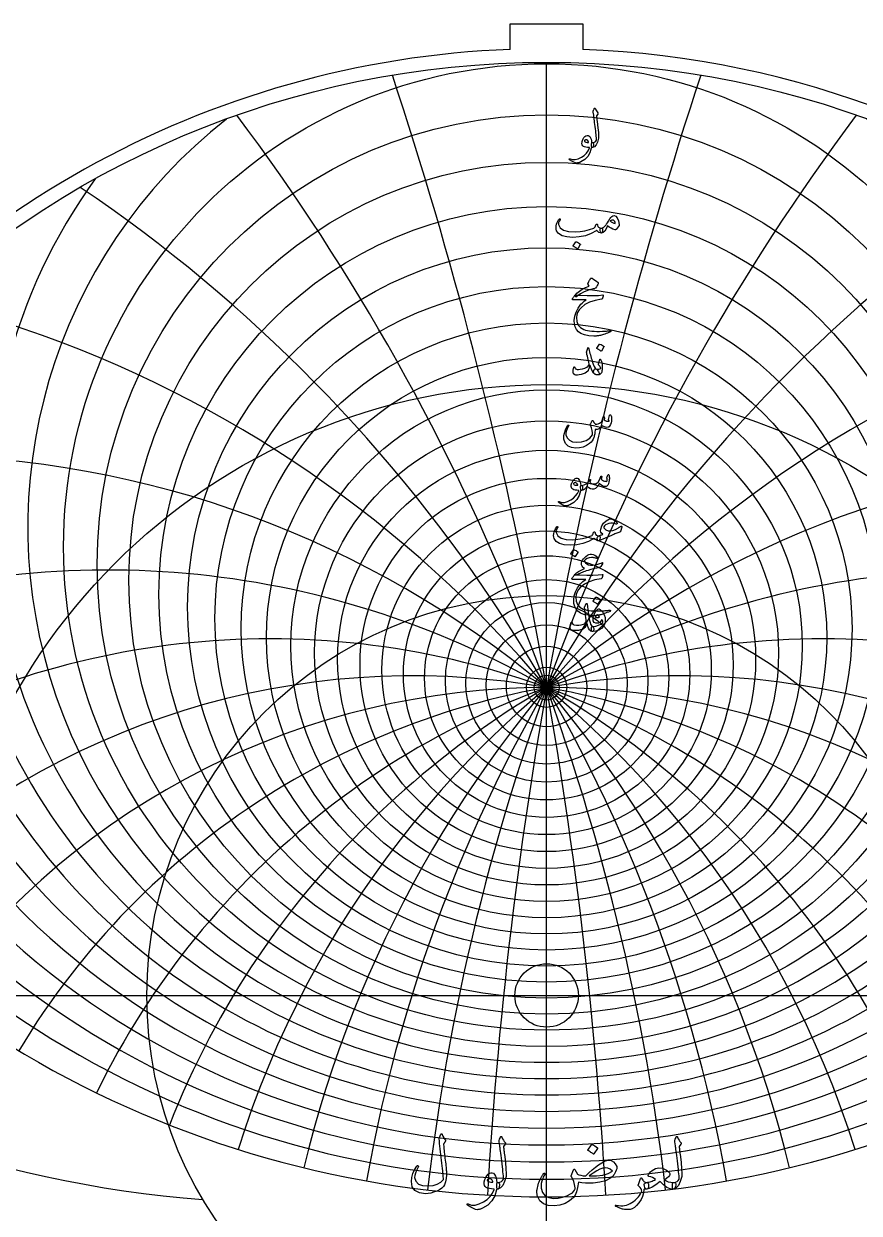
# Model space of a CAD drawing. Header units: millimetres. Extents: x -75 to 75, y -75 to 77.
# Drawn here: x -41.6 to 24.9, y -17.3 to 77.3 of the extents above; entities that cross this region are included whole.
import ezdxf

# ---------------------------------------------------------------- set-up
doc = ezdxf.new("R2010")
doc.units = ezdxf.units.MM
for name, color, linetype in [('CUT_INNER', 6, 'Continuous'), ('CUT_OUTER', 1, 'Continuous'), ('ENGRAVE', 7, 'Continuous'), ('ENGRAVE_FINE', 8, 'Continuous'), ('TEXT', 5, 'Continuous')]:
    doc.layers.add(name, color=color, linetype=linetype)

msp = doc.modelspace()

# ---------------------------------------------------------------- linework, layer by layer
at = {"layer": 'CUT_INNER'}
msp.add_circle((0, 0), 2.525, dxfattribs=at)
at = {"layer": 'CUT_OUTER'}
for points in [[(-2.8875, 77.3175), (2.8875, 77.3175), (2.8875, 75.2819)], [(-2.8875, 75.2819), (-2.8875, 77.3175)]]:
    msp.add_lwpolyline(points, dxfattribs=at)
for centre, radius, start, end in [((-0.0002, -0.0002), 75.3374, 146.249794, 87.803295), ((-0.0008, 0.0009), 75.3363, 92.195935, 146.250222)]:
    msp.add_arc(centre, radius, start, end, dxfattribs=at)
at = {"layer": 'ENGRAVE'}
for points in [[(0, -74.25), (0, 74.25)], [(-74.25, 0), (74.25, 0)]]:
    msp.add_lwpolyline(points, dxfattribs=at)
for centre, radius in [((0, 0), 74.25), ((0, 35.6862), 38.4461), ((0, 30.0094), 26.3975), ((0, 0), 48.6033), ((0, 26.7448), 16.6353), ((0, 25.0329), 8.0599), ((0, 0), 31.8152), ((0, 24.4981), 0.99)]:
    msp.add_circle(centre, radius, dxfattribs=at)
for centre, radius, start, end in [((0, 45.7687), 54.9963, 175.514661, 4.485339), ((0, 65.6835), 81.7105, 210.685518, 329.314482), ((0, -35.9645), 60.4626, 36.5, 143.5), ((0, -35.9645), 60.4626, 36.5, 143.5), ((-20.2874, 75.7136), 92.2302, 234.195235, 265.605148)]:
    msp.add_arc(centre, radius, start, end, dxfattribs=at)
at = {"layer": 'ENGRAVE_FINE'}
for centre, radius in [((0, 34.2882), 35.7731), ((0, 33.0372), 33.2493), ((0, 31.9163), 30.8557), ((0, 30.911), 28.5764), ((0, 29.2011), 24.307), ((0, 28.4774), 22.2943), ((0, 27.8309), 20.3501), ((0, 27.2551), 18.4662), ((0, 26.2951), 14.8506), ((0, 25.9022), 13.106), ((0, 25.5627), 11.3961), ((0, 25.2737), 9.7157), ((0, 24.8384), 6.4243), ((0, 24.6887), 4.8045), ((0, 24.5825), 3.1966), ((0, 24.5191), 1.5963)]:
    msp.add_circle(centre, radius, dxfattribs=at)
for centre, radius, start, end in [((-342.9004, -35.9645), 348.1901, 3.304985, 18.276397), ((-342.9004, -35.9645), 348.1901, 3.304985, 18.276397), ((342.9004, -35.9645), 348.1901, 161.723603, 176.695015), ((342.9004, -35.9645), 348.1901, 161.723603, 176.695015), ((-166.1196, -35.9645), 176.7808, 6.655309, 36.843962), ((-166.1196, -35.9645), 176.7808, 6.655309, 36.843962), ((166.1196, -35.9645), 176.7808, 143.156038, 173.344691), ((166.1196, -35.9645), 176.7808, 143.156038, 173.344691), ((0, 37.2517), 41.2903, 128.110207, 51.889793), ((0, 39.0092), 44.3322, 144.142935, 35.857065), ((-104.7243, -35.9645), 120.9252, 10.098672, 56.012627), ((-104.7243, -35.9645), 120.9252, 10.098672, 56.012627), ((104.7243, -35.9645), 120.9252, 123.987373, 169.901328), ((104.7243, -35.9645), 120.9252, 123.987373, 169.901328), ((0, 40.9887), 47.6033, 156.326462, 23.673538), ((0, 43.2268), 51.1423, 166.542493, 13.457507), ((-72.0565, -35.9645), 94.0631, 13.687737, 76.118946), ((-72.0565, -35.9645), 94.0631, 13.687737, 76.118946), ((72.0565, -35.9645), 94.0631, 103.881054, 166.312263), ((72.0565, -35.9645), 94.0631, 103.881054, 166.312263), ((0, 48.6712), 59.224, 183.613166, 356.386834), ((-50.7341, -35.9645), 78.9283, 17.483263, 97.495428), ((-50.7341, -35.9645), 78.9283, 17.483263, 97.495428), ((50.7341, -35.9645), 78.9283, 82.504572, 162.516737), ((50.7341, -35.9645), 78.9283, 82.504572, 162.516737), ((0, 52.0062), 63.8994, 191.057422, 348.942578), ((0, 55.8662), 69.1169, 197.989873, 342.010127), ((-34.9081, -35.9645), 69.8162, 21.558132, 120.328322), ((-34.9081, -35.9645), 69.8162, 21.558132, 120.328322), ((34.9081, -35.9645), 69.8162, 59.671678, 158.441868), ((34.9081, -35.9645), 69.8162, 59.671678, 158.441868), ((0, 60.3717), 74.9996, 204.508899, 335.491101), ((-22.0066, -35.9645), 64.3429, 26.002788, 129.565451), ((-22.0066, -35.9645), 64.3429, 26.002788, 129.565451), ((22.0066, -35.9645), 64.3429, 50.434549, 153.997212), ((22.0066, -35.9645), 64.3429, 50.434549, 153.997212), ((-10.6612, -35.9645), 61.3953, 30.932848, 137.092193), ((-10.6612, -35.9645), 61.3953, 30.932848, 137.092193), ((10.6612, -35.9645), 61.3953, 42.907807, 149.067152), ((10.6612, -35.9645), 61.3953, 42.907807, 149.067152), ((0, 136.7015), 161.7338, 242.809626, 297.190374)]:
    msp.add_arc(centre, radius, start, end, dxfattribs=at)
at = {"layer": 'TEXT'}
for points in [[(3.7105, 70.3644), (3.7401, 70.436), (3.7632, 70.4928), (3.7797, 70.5348), (3.7895, 70.562), (3.7972, 70.5793), (3.8071, 70.5916), (3.8192, 70.599), (3.8335, 70.6015), (3.8496, 70.5988), (3.8631, 70.5905), (3.8738, 70.5768), (3.8818, 70.5576), (3.9183, 70.4635), (3.9619, 70.3787), (4.0127, 70.3032), (4.0706, 70.237), (4.0868, 70.2159), (4.0914, 70.192), (4.0846, 70.1654), (4.0662, 70.136), (3.9696, 69.9999), (3.9762, 69.939), (3.9828, 69.8792), (3.9893, 69.8204), (3.9959, 69.7628), (4.0025, 69.7063), (4.0091, 69.6508), (4.0157, 69.5965), (4.0223, 69.5432), (4.0829, 69.0503), (4.12, 68.665), (4.1334, 68.3873), (4.1233, 68.2171), (4.0404, 67.9084), (3.9323, 67.6803), (3.7989, 67.5329), (3.6402, 67.4662), (3.6359, 67.4662), (3.6315, 67.4662), (3.6271, 67.4662), (3.6227, 67.4662), (3.5966, 67.4909), (3.5799, 67.5475), (3.5725, 67.6358), (3.5744, 67.7561), (3.5785, 67.8005), (3.5908, 67.8329), (3.6114, 67.8532), (3.6402, 67.8614), (3.7517, 67.8837), (3.8444, 67.924), (3.9185, 67.9825), (3.974, 68.059), (3.9703, 68.151), (3.9635, 68.2555), (3.9538, 68.3727), (3.941, 68.5025), (3.9255, 68.6444), (3.9076, 68.7978), (3.8871, 68.9628), (3.8642, 69.1393), (3.8431, 69.3127), (3.8236, 69.4686), (3.8057, 69.6069), (3.7895, 69.7277), (3.7755, 69.8309), (3.7643, 69.9165), (3.7558, 69.9846), (3.75, 70.035), (3.7061, 70.2853), (3.7047, 70.31), (3.705, 70.3314), (3.7069, 70.3496), (3.7105, 70.3644)], [(3.5524, 67.4179), (3.4495, 67.0565), (3.2769, 66.7538), (3.0345, 66.5098), (2.7225, 66.3245), (2.6789, 66.3057), (2.6358, 66.2889), (2.5932, 66.2739), (2.5512, 66.2609), (2.5101, 66.25), (2.47, 66.2417), (2.431, 66.2358), (2.3932, 66.2323), (2.2988, 66.2458), (2.1736, 66.2949), (2.0177, 66.3797), (1.8311, 66.5002), (1.8111, 66.5175), (1.7993, 66.5342), (1.7957, 66.5504), (1.8004, 66.5661), (1.8108, 66.5781), (1.8245, 66.5836), (1.8415, 66.5825), (1.8618, 66.5748), (2.0559, 66.512), (2.2735, 66.5123), (2.5147, 66.5757), (2.7796, 66.7022), (2.9958, 66.849), (3.1748, 67.0216), (3.3164, 67.2201), (3.4207, 67.4443), (3.4199, 67.4522), (3.4174, 67.4586), (3.4133, 67.4632), (3.4075, 67.4662), (3.2563, 67.475), (3.1276, 67.4926), (3.0214, 67.5189), (2.9377, 67.5541), (2.8729, 67.6084), (2.8323, 67.6836), (2.8158, 67.7797), (2.8235, 67.8966), (2.826, 67.9121), (2.829, 67.9279), (2.8326, 67.9439), (2.8367, 67.9602), (2.8413, 67.9771), (2.8465, 67.9948), (2.8523, 68.0133), (2.8586, 68.0327), (2.9102, 68.1581), (2.9728, 68.2621), (3.0463, 68.3447), (3.1309, 68.4059), (3.2173, 68.4394), (3.2966, 68.4389), (3.3688, 68.4043), (3.4339, 68.3357), (3.4907, 68.2402), (3.5338, 68.1293), (3.5631, 68.0031), (3.5788, 67.8614), (3.5874, 67.8616), (3.5958, 67.862), (3.6039, 67.8627), (3.6117, 67.8636), (3.6195, 67.8646), (3.6276, 67.8653), (3.636, 67.8657), (3.6446, 67.8658), (3.6743, 67.8595), (3.6973, 67.8406), (3.7138, 67.809), (3.7237, 67.7648), (3.7278, 67.7163), (3.727, 67.6671), (3.7212, 67.6175), (3.7105, 67.5672), (3.6965, 67.523), (3.6809, 67.4915), (3.6636, 67.4725), (3.6446, 67.4662), (3.5612, 67.4662), (3.5607, 67.4583), (3.559, 67.4476), (3.5563, 67.4341), (3.5524, 67.4179)], [(3.3416, 67.9097), (3.2955, 67.9902), (3.245, 68.047), (3.1902, 68.0802), (3.1309, 68.0898), (3.0955, 68.0804), (3.0639, 68.0656), (3.0362, 68.0453), (3.0123, 68.0195), (3.0046, 68.0058), (3.0035, 67.991), (3.009, 67.9751), (3.0211, 67.958), (3.0664, 67.9182), (3.132, 67.8911), (3.2179, 67.8765), (3.3241, 67.8746), (3.3351, 67.8768), (3.3416, 67.8834), (3.3438, 67.8944), (3.3416, 67.9097)], [(1.0012, 61.7825), (1.0168, 61.7995), (1.033, 61.8067), (1.0498, 61.8039), (1.067, 61.7913), (1.0802, 61.7748), (1.0846, 61.7562), (1.0802, 61.7353), (1.067, 61.7123), (1.0001, 61.6085), (0.9573, 61.5125), (0.9386, 61.4241), (0.9441, 61.3434), (1.0816, 61.0783), (1.3492, 60.8933), (1.7468, 60.7885), (2.2746, 60.7638), (2.6662, 60.7926), (3.042, 60.8527), (3.4018, 60.9441), (3.7456, 61.0668), (3.8063, 61.1027), (3.8565, 61.1579), (3.8963, 61.2323), (3.9257, 61.3258), (3.9355, 61.3525), (3.952, 61.3709), (3.9751, 61.381), (4.0047, 61.3829), (4.0258, 61.3739), (4.0409, 61.3555), (4.05, 61.3278), (4.053, 61.2907), (4.0736, 61.199), (4.131, 61.1304), (4.2251, 61.0849), (4.356, 61.0624), (4.4032, 61.0519), (4.435, 61.0251), (4.4515, 60.9817), (4.4526, 60.9219), (4.4367, 60.8104), (4.4153, 60.7308), (4.3884, 60.6831), (4.356, 60.6672), (4.2597, 60.6798), (4.1683, 60.7177), (4.0818, 60.7808), (4.0003, 60.8692), (3.9935, 60.8727), (3.9817, 60.8703), (3.9649, 60.8618), (3.9432, 60.8472), (3.5338, 60.6167), (3.087, 60.452), (2.6028, 60.3532), (2.0814, 60.3203), (1.5995, 60.3532), (1.2251, 60.452), (0.9584, 60.6167), (0.7992, 60.8472), (0.763, 60.9759), (0.7509, 61.1074), (0.763, 61.2416), (0.7992, 61.3785), (0.848, 61.5059), (0.898, 61.6157), (0.949, 61.7079), (1.0012, 61.7825)], [(5.3747, 62.0636), (5.5122, 62.0147), (5.6261, 61.8769), (5.7164, 61.6502), (5.7831, 61.3346), (5.7856, 61.3118), (5.7842, 61.2918), (5.779, 61.2745), (5.7699, 61.26), (5.5284, 60.957), (5.5117, 60.9386), (5.4922, 60.9273), (5.47, 60.9232), (5.445, 60.9263), (5.2809, 60.9822), (5.1266, 61.0536), (4.9823, 61.1403), (4.8478, 61.2424), (4.7394, 60.9907), (4.6206, 60.811), (4.4913, 60.7031), (4.3516, 60.6672), (4.336, 60.6729), (4.3198, 60.6902), (4.303, 60.719), (4.2857, 60.7594), (4.2591, 60.8593), (4.2495, 60.9394), (4.2569, 60.9998), (4.2814, 61.0404), (4.2956, 61.05), (4.3121, 61.0569), (4.3308, 61.061), (4.3516, 61.0624), (4.4515, 61.0794), (4.5492, 61.126), (4.6447, 61.2023), (4.738, 61.3083), (4.7789, 61.3698), (4.8401, 61.4708), (4.9216, 61.6113), (5.0235, 61.7913), (5.103, 61.9104), (5.1881, 61.9955), (5.2787, 62.0465), (5.3747, 62.0636)], [(5.0586, 61.6332), (5.1409, 61.5646), (5.2342, 61.5081), (5.3385, 61.4636), (5.4538, 61.4312), (5.4475, 61.5177), (5.4241, 61.5882), (5.3838, 61.6428), (5.3264, 61.6815), (5.2603, 61.7016), (5.1936, 61.7002), (5.1264, 61.6774), (5.0586, 61.6332)], [(2.3317, 59.9602), (2.3372, 59.9657), (2.3449, 59.969), (2.3547, 59.9701), (2.3668, 59.969), (2.4522, 59.9344), (2.5326, 59.8921), (2.6081, 59.8422), (2.6786, 59.7846), (2.6854, 59.7758), (2.6885, 59.767), (2.6876, 59.7582), (2.683, 59.7494), (2.4766, 59.4157), (2.4689, 59.4077), (2.459, 59.4058), (2.447, 59.4099), (2.4327, 59.4201), (2.4203, 59.4289), (2.4008, 59.442), (2.3742, 59.4596), (2.3405, 59.4816), (2.299, 59.5079), (2.2494, 59.5387), (2.1914, 59.5738), (2.1253, 59.6133), (2.1165, 59.6199), (2.1121, 59.6265), (2.1121, 59.6331), (2.1165, 59.6396)], [(3.7061, 56.2203), (3.3224, 56.1201), (2.9838, 55.9908), (2.6901, 55.8325), (2.4415, 55.645), (2.4033, 55.6162), (2.3679, 55.6), (2.3353, 55.5965), (2.3053, 55.6055), (2.2705, 55.647), (2.2757, 55.7054), (2.321, 55.7809), (2.4063, 55.8734), (2.6081, 56.0408), (2.84, 56.1917), (3.1021, 56.3262), (3.3943, 56.4442), (3.3109, 56.5672), (3.2953, 56.5979), (3.2879, 56.6286), (3.2887, 56.6594), (3.2977, 56.6901), (3.3567, 56.8073), (3.4108, 56.9042), (3.4599, 56.9808), (3.5041, 57.037), (3.5324, 57.0636), (3.5601, 57.0776), (3.5873, 57.079), (3.6139, 57.0678), (3.7684, 56.9805), (3.8982, 56.8987), (4.0033, 56.8224), (4.0838, 56.7516), (4.0994, 56.7288), (4.1068, 56.7), (4.106, 56.6652), (4.0969, 56.6243), (4.0687, 56.5603), (4.0234, 56.4826), (3.9611, 56.3913), (3.8818, 56.2861), (3.8609, 56.2705), (3.8247, 56.2543), (3.7731, 56.2376), (3.7061, 56.2203)], [(2.6698, 55.7109), (3.2332, 55.6911), (3.7204, 55.6889), (4.1312, 55.7043), (4.4658, 55.7373), (4.4761, 55.7385), (4.485, 55.7378), (4.4925, 55.7352), (4.4987, 55.7307), (4.5032, 55.7245), (4.5058, 55.7169), (4.5065, 55.708), (4.5053, 55.6977), (4.4967, 55.6577), (4.4883, 55.6209), (4.4802, 55.5874), (4.4724, 55.5572), (4.4648, 55.5303), (4.4575, 55.5067), (4.4505, 55.4864), (4.4438, 55.4694), (4.4296, 55.4422), (4.4131, 55.4222), (4.3944, 55.4093), (4.3736, 55.4035), (3.8664, 55.3116), (3.4251, 55.1675), (3.0496, 54.9713), (2.7401, 54.7229), (2.5836, 54.5442), (2.47, 54.3551), (2.3992, 54.1556), (2.3712, 53.9457), (2.3981, 53.6161), (2.5051, 53.3474), (2.6923, 53.1396), (2.9596, 52.9928), (3.0982, 52.9483), (3.2505, 52.9116), (3.4166, 52.8825), (3.5963, 52.8611), (3.7895, 52.8471), (3.9959, 52.8402), (4.2155, 52.8405), (4.4482, 52.8479), (4.531, 52.8526), (4.6123, 52.8578), (4.6923, 52.8635), (4.771, 52.8698), (4.8477, 52.8767), (4.9219, 52.8841), (4.9937, 52.8921), (5.063, 52.9006), (5.0841, 52.9017), (5.0992, 52.8962), (5.1083, 52.8841), (5.1113, 52.8655), (5.1096, 52.8438), (5.1047, 52.827), (5.0965, 52.8152), (5.0849, 52.8084), (4.9609, 52.7559), (4.8434, 52.7085), (4.7325, 52.6659), (4.6282, 52.6283), (4.5308, 52.5954), (4.4405, 52.5669), (4.3574, 52.5427), (4.2814, 52.5229), (4.2099, 52.5084), (4.1403, 52.4955), (4.0726, 52.4842), (4.0069, 52.4746), (3.9428, 52.4672), (3.8801, 52.4626), (3.8188, 52.4606), (3.7588, 52.4615), (3.3493, 52.4933), (3.0079, 52.5625), (2.7346, 52.6689), (2.5293, 52.8128), (2.3786, 52.9925), (2.2735, 53.2025), (2.214, 53.4426), (2.2, 53.7129), (2.243, 54.0483), (2.346, 54.3738), (2.5087, 54.6894), (2.7313, 54.9951), (2.8183, 55.0876), (2.9168, 55.1763), (3.0269, 55.2611), (3.1484, 55.342), (2.0858, 55.3508), (2.0603, 55.3618), (2.0496, 55.3816), (2.0537, 55.4101), (2.0726, 55.4474), (2.1083, 55.5018), (2.1407, 55.5506), (2.1698, 55.594), (2.1956, 55.6319), (2.2181, 55.664), (2.2373, 55.69), (2.2532, 55.7101), (2.2658, 55.7241), (2.2944, 55.7265), (2.3712, 55.7252), (2.4964, 55.72), (2.6698, 55.7109)], [(3.3658, 51.4421), (3.391, 51.327), (3.4185, 51.2099), (3.4481, 51.091), (3.48, 50.9701), (3.514, 50.8467), (3.5502, 50.7203), (3.5887, 50.5909), (3.6293, 50.4585), (3.7113, 50.2203), (3.7863, 50.0413), (3.854, 49.9217), (3.9147, 49.8613), (3.9677, 49.8253), (4.0212, 49.7746), (4.0752, 49.709), (4.1299, 49.6286), (4.1815, 49.5289), (4.1957, 49.454), (4.1727, 49.4038), (4.1123, 49.3783), (3.9172, 49.398), (3.7445, 49.5276), (3.5944, 49.7669), (3.4668, 50.116), (3.4641, 50.1217), (3.4602, 50.1259), (3.4553, 50.1283), (3.4492, 50.1292), (3.4448, 50.1283), (3.4404, 50.1259), (3.4361, 50.1217), (3.4317, 50.116), (3.4193, 50.0594), (3.4042, 49.9996), (3.3864, 49.9365), (3.3658, 49.8701), (3.3433, 49.8072), (3.3197, 49.7548), (3.295, 49.7128), (3.2692, 49.6813), (3.1764, 49.6003), (3.0606, 49.5287), (2.9217, 49.4664), (2.7598, 49.4134), (2.5952, 49.3742), (2.4524, 49.3574), (2.3317, 49.3632), (2.2329, 49.3914), (2.1484, 49.4623), (2.1099, 49.5869), (2.1176, 49.7652), (2.1714, 49.9974), (2.1766, 50.0051), (2.1835, 50.0106), (2.192, 50.0139), (2.2022, 50.015), (2.2142, 50.0136), (2.2241, 50.0095), (2.2318, 50.0026), (2.2373, 49.993), (2.2581, 49.9445), (2.2812, 49.9041), (2.3064, 49.872), (2.3339, 49.8481), (2.4195, 49.8163), (2.5359, 49.8086), (2.683, 49.8251), (2.8608, 49.8657), (3.0505, 49.9266), (3.1978, 49.9952), (3.303, 50.0715), (3.3658, 50.1555), (3.3762, 50.2406), (3.3592, 50.386), (3.3148, 50.5919), (3.2428, 50.8581), (3.2083, 50.9983), (3.188, 51.1117), (3.1819, 51.1981), (3.1902, 51.2577), (3.2736, 51.4948), (3.2826, 51.5198), (3.2922, 51.5376), (3.3024, 51.5483), (3.3131, 51.5519), (3.3263, 51.545), (3.3395, 51.5244), (3.3526, 51.4901), (3.3658, 51.4421)], [(4.2133, 51.8197), (4.2188, 51.8252), (4.2265, 51.8285), (4.2363, 51.8296), (4.2484, 51.8285), (4.3338, 51.7939), (4.4142, 51.7517), (4.4897, 51.7017), (4.5602, 51.6441), (4.567, 51.6353), (4.5701, 51.6265), (4.5692, 51.6178), (4.5646, 51.609), (4.3582, 51.2752), (4.3505, 51.2673), (4.3406, 51.2654), (4.3286, 51.2695), (4.3143, 51.2796), (4.3019, 51.2884), (4.2824, 51.3016), (4.2558, 51.3192), (4.2221, 51.3411), (4.1806, 51.3675), (4.131, 51.3982), (4.073, 51.4333), (4.0069, 51.4728), (3.9981, 51.4794), (3.9937, 51.486), (3.9937, 51.4926), (3.9981, 51.4992)], [(4.2528, 50.0238), (4.227, 50.0669), (4.2023, 50.1039), (4.1787, 50.1349), (4.1562, 50.1599), (4.14, 50.1813), (4.131, 50.206), (4.129, 50.234), (4.1342, 50.2653), (4.2265, 50.599), (4.2394, 50.6281), (4.2561, 50.6363), (4.2767, 50.6237), (4.3011, 50.5902), (4.3379, 50.5191), (4.3692, 50.4332), (4.395, 50.3325), (4.4153, 50.217), (4.4271, 50.1061), (4.4317, 49.9974), (4.4293, 49.8909), (4.4197, 49.7866), (4.404, 49.6958), (4.3834, 49.6165), (4.3579, 49.5487), (4.3275, 49.4924), (4.2899, 49.4507), (4.2385, 49.4178), (4.1735, 49.3936), (4.0947, 49.3783), (4.014, 49.3753), (3.9388, 49.3882), (3.8691, 49.417), (3.8049, 49.4617), (3.7552, 49.5185), (3.7292, 49.5836), (3.7267, 49.6568), (3.7478, 49.7383), (3.7816, 49.805), (3.8214, 49.847), (3.8672, 49.8643), (3.9191, 49.8569), (4.0387, 49.8281), (4.143, 49.8251), (4.232, 49.8479), (4.3055, 49.8964), (4.3071, 49.9093), (4.2989, 49.9349), (4.2808, 49.973), (4.2528, 50.0238)], [(5.0103, 46.1538), (5.018, 46.173), (5.0278, 46.1867), (5.0399, 46.195), (5.0542, 46.1977), (5.0726, 46.1955), (5.0882, 46.1889), (5.1011, 46.178), (5.1113, 46.1626), (5.1362, 46.1077), (5.1541, 46.0396), (5.1648, 45.9584), (5.1684, 45.864), (5.1588, 45.7097), (5.1299, 45.5632), (5.0819, 45.4243), (5.0147, 45.2931), (4.9916, 45.2616), (4.9664, 45.2372), (4.9389, 45.2199), (4.9093, 45.2097), (4.802, 45.2028), (4.6864, 45.2218), (4.5627, 45.2665), (4.4306, 45.3371), (4.3195, 45.1847), (4.188, 45.0835), (4.0363, 45.0332), (3.8642, 45.0341), (3.8586, 44.9414), (3.8505, 44.8524), (3.8399, 44.7669), (3.8269, 44.685), (3.8114, 44.6061), (3.7934, 44.5296), (3.7729, 44.4557), (3.75, 44.3842), (3.6968, 44.2552), (3.6249, 44.1361), (3.5343, 44.0268), (3.4251, 43.9275), (3.1696, 43.7573), (2.8992, 43.6377), (2.6141, 43.5685), (2.3141, 43.5499), (1.9763, 43.5957), (1.7092, 43.7156), (1.513, 43.9097), (1.3876, 44.1778), (1.3706, 44.2744), (1.3678, 44.3886), (1.3794, 44.5203), (1.4052, 44.6696), (1.4466, 44.8332), (1.5051, 45.0033), (1.5805, 45.1801), (1.673, 45.3634), (1.6804, 45.3749), (1.6895, 45.3832), (1.7002, 45.3881), (1.7125, 45.3897), (1.7249, 45.3886), (1.7356, 45.3854), (1.7447, 45.3799), (1.7521, 45.3722), (1.757, 45.3609), (1.7586, 45.3491), (1.757, 45.3368), (1.7521, 45.3239), (1.6346, 45.0799), (1.5589, 44.8793), (1.5248, 44.722), (1.5325, 44.6081), (1.6434, 44.357), (1.8179, 44.1745), (2.0561, 44.0606), (2.358, 44.0153), (2.7801, 44.0422), (3.1375, 44.1493), (3.43, 44.3364), (3.6578, 44.6037), (3.657, 44.7799), (3.6282, 44.966), (3.5714, 45.162), (3.4866, 45.3678), (3.4759, 45.3886), (3.4701, 45.4073), (3.4693, 45.4238), (3.4734, 45.438), (3.497, 45.487), (3.5195, 45.533), (3.5409, 45.576), (3.5612, 45.6159), (3.5804, 45.6523), (3.5985, 45.6845), (3.6155, 45.7126), (3.6315, 45.7366), (3.6405, 45.7468), (3.6501, 45.7509), (3.6603, 45.749), (3.671, 45.741), (3.6765, 45.735), (3.6842, 45.7257), (3.694, 45.713), (3.7061, 45.6971), (3.7198, 45.6779), (3.7347, 45.6554), (3.7506, 45.6296), (3.7676, 45.6005), (3.8022, 45.5445), (3.8313, 45.5039), (3.8549, 45.4787), (3.873, 45.4688), (3.9871, 45.4592), (4.1013, 45.4787), (4.2155, 45.5272), (4.3297, 45.6049), (4.3711, 45.6565), (4.412, 45.741), (4.4523, 45.8585), (4.4921, 46.0089), (4.496, 46.0232), (4.5031, 46.0352), (4.5135, 46.0451), (4.5273, 46.0528), (4.5402, 46.0577), (4.5525, 46.0594), (4.5643, 46.0577), (4.5756, 46.0528), (4.5923, 46.0254), (4.5986, 45.9738), (4.5945, 45.898), (4.5799, 45.7981), (4.6686, 45.7438), (4.7633, 45.7081), (4.864, 45.6911), (4.9708, 45.6927), (4.9694, 45.7248), (4.9653, 45.7509), (4.9584, 45.7709), (4.9488, 45.7849), (4.9378, 45.7981), (4.9312, 45.8113), (4.929, 45.8245), (4.9312, 45.8376)], [(2.6896, 40.1397), (2.5866, 39.7782), (2.414, 39.4755), (2.1717, 39.2316), (1.8596, 39.0463), (1.816, 39.0275), (1.7729, 39.0106), (1.7304, 38.9957), (1.6884, 38.9826), (1.6472, 38.9718), (1.6072, 38.9634), (1.5682, 38.9575), (1.5303, 38.9541), (1.4359, 38.9675), (1.3108, 39.0167), (1.1549, 39.1015), (0.9682, 39.2219), (0.9482, 39.2392), (0.9364, 39.256), (0.9328, 39.2722), (0.9375, 39.2878), (0.9479, 39.2999), (0.9617, 39.3054), (0.9787, 39.3043), (0.999, 39.2966), (1.193, 39.2337), (1.4107, 39.234), (1.6519, 39.2974), (1.9167, 39.4239), (2.133, 39.5708), (2.3119, 39.7434), (2.4535, 39.9418), (2.5578, 40.166), (2.557, 40.174), (2.5545, 40.1803), (2.5504, 40.185), (2.5447, 40.188), (2.3934, 40.1968), (2.2647, 40.2143), (2.1585, 40.2407), (2.0748, 40.2758), (2.01, 40.3302), (1.9694, 40.4054), (1.953, 40.5014), (1.9606, 40.6183), (1.9631, 40.6338), (1.9661, 40.6496), (1.9697, 40.6657), (1.9738, 40.682), (1.9785, 40.6989), (1.9837, 40.7166), (1.9895, 40.7351), (1.9958, 40.7544), (2.0474, 40.8799), (2.1099, 40.9839), (2.1835, 41.0665), (2.268, 41.1277), (2.3545, 41.1612), (2.4338, 41.1606), (2.506, 41.126), (2.571, 41.0574), (2.6278, 40.9619), (2.6709, 40.8511), (2.7003, 40.7248), (2.7159, 40.5832), (2.7246, 40.5833), (2.7329, 40.5837), (2.741, 40.5844), (2.7488, 40.5854), (2.7567, 40.5864), (2.7648, 40.587), (2.7731, 40.5874), (2.7818, 40.5876), (2.8114, 40.5813), (2.8345, 40.5623), (2.8509, 40.5308), (2.8608, 40.4866), (2.8649, 40.438), (2.8641, 40.3889), (2.8584, 40.3392), (2.8476, 40.289), (2.8337, 40.2448), (2.818, 40.2132), (2.8007, 40.1943), (2.7818, 40.188), (2.6983, 40.188), (2.6978, 40.18), (2.6962, 40.1693), (2.6934, 40.1559), (2.6896, 40.1397)], [(2.4788, 40.6315), (2.4327, 40.7119), (2.3822, 40.7687), (2.3273, 40.8019), (2.268, 40.8115), (2.2326, 40.8022), (2.2011, 40.7874), (2.1733, 40.7671), (2.1495, 40.7413), (2.1418, 40.7276), (2.1407, 40.7127), (2.1462, 40.6968), (2.1582, 40.6798), (2.2035, 40.64), (2.2691, 40.6128), (2.355, 40.5983), (2.4612, 40.5964), (2.4722, 40.5986), (2.4788, 40.6052), (2.481, 40.6161), (2.4788, 40.6315)], [(4.9071, 41.4395), (4.9167, 41.4461), (4.9279, 41.4439), (4.9408, 41.4329), (4.9554, 41.4131), (4.971, 41.3796), (4.9828, 41.3319), (4.9908, 41.2699), (4.9949, 41.1936), (4.9963, 41.1068), (4.9916, 41.0223), (4.9809, 40.94), (4.9642, 40.8598), (4.9153, 40.704), (4.861, 40.592), (4.8012, 40.5239), (4.7358, 40.4998), (4.5813, 40.5088), (4.4383, 40.5492), (4.3069, 40.6208), (4.1869, 40.7237), (4.1046, 40.5615), (4.0069, 40.435), (3.8938, 40.3442), (3.7654, 40.289), (3.6306, 40.2769), (3.4942, 40.3109), (3.3562, 40.3911), (3.2165, 40.5173), (3.1034, 40.3732), (2.9926, 40.2703), (2.8839, 40.2086), (2.7774, 40.188), (2.756, 40.2001), (2.7357, 40.2363), (2.7165, 40.2967), (2.6983, 40.3812), (2.6918, 40.4646), (2.7027, 40.5261), (2.7313, 40.5656), (2.7774, 40.5832), (2.9799, 40.629), (3.1572, 40.7182), (3.3093, 40.8508), (3.4361, 41.0267), (3.4429, 41.0363), (3.4503, 41.0432), (3.4583, 41.0473), (3.4668, 41.0487), (3.4772, 41.0476), (3.4866, 41.0443), (3.4948, 41.0388), (3.5019, 41.0311), (3.506, 41.0075), (3.4964, 40.9674), (3.4731, 40.9109), (3.4361, 40.8379), (3.4846, 40.7816), (3.5601, 40.7402), (3.6625, 40.7136), (3.7917, 40.7018), (3.9528, 40.7355), (4.0936, 40.8456), (4.2141, 41.0319), (4.3143, 41.2946), (4.3192, 41.308), (4.3253, 41.3176), (4.3324, 41.3234), (4.3406, 41.3253), (4.353, 41.3242), (4.3637, 41.3209), (4.3727, 41.3154), (4.3802, 41.3077), (4.3856, 41.2968), (4.3889, 41.2858), (4.39, 41.2748), (4.3889, 41.2638), (4.345, 41.0794), (4.3963, 41.0338), (4.4581, 40.9938), (4.5303, 40.9592), (4.6129, 40.9301), (4.6933, 40.9112), (4.7545, 40.907), (4.7965, 40.9177), (4.8193, 40.9433), (4.8267, 40.9822), (4.8226, 41.0377), (4.8069, 41.1096), (4.7797, 41.198), (4.7844, 41.2229), (4.8072, 41.2715), (4.8481, 41.3437), (4.9071, 41.4395)], [(5.9763, 37.2713), (5.8885, 36.92), (5.8786, 36.903), (5.8622, 36.887), (5.8391, 36.8722), (5.8095, 36.8585), (5.7437, 36.8353), (5.6739, 36.8096), (5.5999, 36.7815), (5.5218, 36.7509), (5.4396, 36.7181), (5.3533, 36.6834), (5.2629, 36.6468), (5.1684, 36.6082), (4.1584, 36.1691), (4.1123, 36.1792), (4.075, 36.2097), (4.0464, 36.2605), (4.0267, 36.3316), (4.0234, 36.407), (4.0442, 36.471), (4.0892, 36.5234), (4.1584, 36.5643), (4.167, 36.5683), (4.1842, 36.5758), (4.2099, 36.5869), (4.244, 36.6016), (4.2864, 36.6196), (4.3368, 36.6406), (4.3951, 36.6646), (4.4614, 36.6916), (4.376, 36.7792), (4.322, 36.875), (4.2992, 36.979), (4.3077, 37.0912), (4.3922, 37.3583), (4.536, 37.5841), (4.7391, 37.7688), (5.0015, 37.9124), (5.0589, 37.9258), (5.1255, 37.9223), (5.2016, 37.9017), (5.2869, 37.8641), (5.3756, 37.8127), (5.4571, 37.7554), (5.5315, 37.692), (5.5987, 37.6226), (5.6176, 37.597), (5.6261, 37.5732), (5.6242, 37.5509), (5.6119, 37.5303), (5.5932, 37.5144), (5.5723, 37.5062), (5.5493, 37.5056), (5.524, 37.5128), (5.3926, 37.5542), (5.2529, 37.5732), (5.105, 37.5696), (4.9488, 37.5435), (4.8075, 37.5013), (4.6952, 37.4447), (4.6121, 37.3739), (4.558, 37.2888), (4.5525, 37.251), (4.5668, 37.2076), (4.6008, 37.1587), (4.6546, 37.1044), (4.7161, 37.055), (4.7775, 37.0166), (4.839, 36.9891), (4.9005, 36.9727), (5.0847, 36.968), (5.2814, 37.0067), (5.4908, 37.0888), (5.7129, 37.2142), (5.7367, 37.2293), (5.7601, 37.2438), (5.7828, 37.2578), (5.8051, 37.2713), (5.8265, 37.2839), (5.8468, 37.2954), (5.866, 37.3058), (5.8841, 37.3152), (5.9343, 37.3388), (5.9664, 37.3393), (5.9804, 37.3168), (5.9763, 37.2713)], [(0.808, 37.2844), (0.8236, 37.3015), (0.8398, 37.3086), (0.8565, 37.3058), (0.8738, 37.2932), (0.887, 37.2768), (0.8914, 37.2581), (0.887, 37.2372), (0.8738, 37.2142), (0.8069, 37.1104), (0.7641, 37.0144), (0.7454, 36.926), (0.7509, 36.8453), (0.8884, 36.5802), (1.156, 36.3952), (1.5536, 36.2904), (2.0814, 36.2657), (2.473, 36.2945), (2.8487, 36.3546), (3.2085, 36.446), (3.5524, 36.5687), (3.6131, 36.6046), (3.6633, 36.6598), (3.7031, 36.7342), (3.7325, 36.8278), (3.7423, 36.8544), (3.7588, 36.8728), (3.7819, 36.8829), (3.8115, 36.8848), (3.8326, 36.8758), (3.8477, 36.8574), (3.8568, 36.8297), (3.8598, 36.7926), (3.8804, 36.701), (3.9377, 36.6324), (4.0319, 36.5868), (4.1628, 36.5643), (4.21, 36.5539), (4.2418, 36.527), (4.2583, 36.4836), (4.2594, 36.4238), (4.2435, 36.3124), (4.2221, 36.2328), (4.1952, 36.185), (4.1628, 36.1691), (4.0665, 36.1817), (3.9751, 36.2196), (3.8886, 36.2827), (3.8071, 36.3711), (3.8002, 36.3747), (3.7884, 36.3722), (3.7717, 36.3637), (3.75, 36.3491), (3.3406, 36.1186), (2.8938, 35.9539), (2.4096, 35.8551), (1.8882, 35.8222), (1.4063, 35.8551), (1.0319, 35.9539), (0.7652, 36.1186), (0.606, 36.3491), (0.5697, 36.4778), (0.5577, 36.6093), (0.5697, 36.7435), (0.606, 36.8805), (0.6548, 37.0078), (0.7048, 37.1176), (0.7558, 37.2098), (0.808, 37.2844)], [(2.1385, 35.4621), (2.144, 35.4676), (2.1517, 35.4709), (2.1615, 35.472), (2.1736, 35.4709), (2.259, 35.4363), (2.3394, 35.3941), (2.4148, 35.3441), (2.4854, 35.2865), (2.4922, 35.2777), (2.4953, 35.2689), (2.4944, 35.2601), (2.4898, 35.2513), (2.2834, 34.9176), (2.2757, 34.9097), (2.2658, 34.9077), (2.2537, 34.9119), (2.2395, 34.922), (2.2271, 34.9308), (2.2076, 34.944), (2.181, 34.9615), (2.1473, 34.9835), (2.1058, 35.0098), (2.0561, 35.0406), (1.9982, 35.0757), (1.9321, 35.1152), (1.9233, 35.1218), (1.9189, 35.1284), (1.9189, 35.135), (1.9233, 35.1416)], [(4.4548, 34.4272), (4.4584, 34.3962), (4.4383, 34.3383), (4.3947, 34.2535), (4.3275, 34.1418), (4.3132, 34.1237), (4.2967, 34.1089), (4.2781, 34.0973), (4.2572, 34.0891), (3.9762, 34.0117), (3.7259, 33.942), (3.5063, 33.88), (3.3175, 33.8256), (3.1594, 33.7792), (3.0321, 33.7411), (2.9355, 33.7112), (2.8696, 33.6895), (2.3383, 33.4524), (2.301, 33.4496), (2.2724, 33.4546), (2.2526, 33.4672), (2.2417, 33.4875), (2.2414, 33.4949), (2.245, 33.504), (2.2524, 33.5147), (2.2636, 33.527), (2.3718, 33.6286), (2.5337, 33.7356), (2.7494, 33.8481), (3.0189, 33.9661), (2.9456, 34.0287), (2.8839, 34.0891), (2.8337, 34.1473), (2.795, 34.2033), (2.7711, 34.2645), (2.7653, 34.3383), (2.7777, 34.4247), (2.8081, 34.5238), (2.8575, 34.627), (2.9267, 34.7302), (3.0156, 34.8334), (3.1243, 34.9366), (3.2426, 35.0258), (3.3559, 35.087), (3.4643, 35.1202), (3.5678, 35.1254), (3.708, 35.0971), (3.8346, 35.0387), (3.9474, 34.95), (4.0464, 34.8312), (4.0552, 34.8164), (4.0596, 34.8027), (4.0596, 34.79), (4.0552, 34.7785), (4.0456, 34.7678), (4.0343, 34.762), (4.0215, 34.7612), (4.0069, 34.7653), (3.9423, 34.7859), (3.8801, 34.8037), (3.8204, 34.8188), (3.7632, 34.8312), (3.7087, 34.8405), (3.6573, 34.8466), (3.6088, 34.8493), (3.5634, 34.8488), (3.3743, 34.8265), (3.2154, 34.773), (3.0867, 34.6882), (2.9882, 34.5721), (3.093, 34.4341), (3.2099, 34.3317), (3.3389, 34.265), (3.48, 34.234), (3.6899, 34.2318), (3.9158, 34.2647), (4.1576, 34.3328), (4.4153, 34.436), (4.426, 34.4387), (4.4361, 34.4382), (4.4457, 34.4343), (4.4548, 34.4272)], [(2.6325, 33.4656), (3.1959, 33.4458), (3.6831, 33.4436), (4.0939, 33.459), (4.4285, 33.4919), (4.4387, 33.4931), (4.4477, 33.4924), (4.4552, 33.4898), (4.4614, 33.4853), (4.4659, 33.4791), (4.4685, 33.4716), (4.4692, 33.4627), (4.468, 33.4524), (4.4593, 33.4123), (4.451, 33.3755), (4.4429, 33.3421), (4.435, 33.3119), (4.4275, 33.285), (4.4202, 33.2614), (4.4132, 33.2411), (4.4065, 33.224), (4.3922, 33.1969), (4.3758, 33.1768), (4.3571, 33.1639), (4.3362, 33.1582), (3.8291, 33.0662), (3.3878, 32.9222), (3.0123, 32.7259), (2.7027, 32.4775), (2.5463, 32.2989), (2.4327, 32.1098), (2.3619, 31.9103), (2.3339, 31.7003), (2.3608, 31.3707), (2.4678, 31.102), (2.655, 30.8943), (2.9223, 30.7474), (3.0609, 30.703), (3.2132, 30.6662), (3.3792, 30.6371), (3.559, 30.6157), (3.7522, 30.6017), (3.9586, 30.5949), (4.1782, 30.5951), (4.4109, 30.6025), (4.4936, 30.6072), (4.575, 30.6124), (4.655, 30.6182), (4.7336, 30.6245), (4.8103, 30.6314), (4.8846, 30.6388), (4.9563, 30.6467), (5.0256, 30.6552), (5.0468, 30.6563), (5.0619, 30.6508), (5.0709, 30.6388), (5.0739, 30.6201), (5.0723, 30.5984), (5.0674, 30.5817), (5.0591, 30.5699), (5.0476, 30.563), (4.9236, 30.5106), (4.8061, 30.4631), (4.6952, 30.4206), (4.5909, 30.383), (4.4935, 30.35), (4.4032, 30.3215), (4.32, 30.2974), (4.244, 30.2776), (4.1725, 30.263), (4.103, 30.2501), (4.0353, 30.2389), (3.9696, 30.2293), (3.9055, 30.2219), (3.8428, 30.2172), (3.7814, 30.2153), (3.7215, 30.2161), (3.312, 30.248), (2.9706, 30.3171), (2.6973, 30.4236), (2.492, 30.5674), (2.3413, 30.7472), (2.2362, 30.9571), (2.1766, 31.1973), (2.1626, 31.4676), (2.2057, 31.803), (2.3086, 32.1285), (2.4714, 32.4441), (2.694, 32.7498), (2.781, 32.8423), (2.8795, 32.9309), (2.9895, 33.0157), (3.1111, 33.0967), (2.0485, 33.1055), (2.0229, 33.1165), (2.0122, 33.1362), (2.0164, 33.1648), (2.0353, 33.2021), (2.071, 33.2564), (2.1034, 33.3053), (2.1324, 33.3486), (2.1582, 33.3865), (2.1807, 33.4186), (2.2, 33.4447), (2.2159, 33.4647), (2.2285, 33.4787), (2.257, 33.4812), (2.3339, 33.4798), (2.459, 33.4746), (2.6325, 33.4656)], [(3.9257, 31.6813), (3.9312, 31.6868), (3.9388, 31.6901), (3.9487, 31.6912), (3.9608, 31.6901), (4.0462, 31.6555), (4.1266, 31.6132), (4.202, 31.5633), (4.2726, 31.5057), (4.2794, 31.4969), (4.2824, 31.4881), (4.2816, 31.4793), (4.277, 31.4705), (4.0706, 31.1368), (4.0629, 31.1288), (4.053, 31.1269), (4.0409, 31.131), (4.0267, 31.1412), (4.0143, 31.15), (3.9948, 31.1632), (3.9682, 31.1807), (3.9345, 31.2027), (3.893, 31.229), (3.8433, 31.2598), (3.7854, 31.2949), (3.7193, 31.3344), (3.7105, 31.341), (3.7061, 31.3476), (3.7061, 31.3542), (3.7105, 31.3608)], [(3.6534, 29.354), (3.6853, 29.3386), (3.7105, 29.3145), (3.7292, 29.2816), (3.7412, 29.2398), (3.7492, 29.1882), (3.7511, 29.1388), (3.747, 29.0916), (3.7369, 29.0466), (3.7218, 29.0082), (3.7028, 28.9808), (3.68, 28.9643), (3.6534, 28.9588), (3.522, 28.9953), (3.413, 29.0872), (3.3266, 29.2346), (3.2626, 29.4374), (3.2544, 29.4724), (3.2472, 29.5028), (3.2412, 29.5284), (3.2363, 29.5494), (3.2324, 29.5657), (3.2297, 29.5774), (3.228, 29.5844), (3.2275, 29.5867), (3.2209, 29.5996), (3.2143, 29.6032), (3.2077, 29.5974), (3.2011, 29.5823), (3.1265, 29.4138), (3.0431, 29.2816), (2.9508, 29.1855), (2.8498, 29.1257), (2.7033, 29.0796), (2.5315, 29.051), (2.3344, 29.04), (2.1121, 29.0466), (1.9637, 29.0925), (1.8827, 29.2036), (1.8692, 29.3801), (1.9233, 29.6219), (1.9357, 29.651), (1.9508, 29.6724), (1.9686, 29.6861), (1.9892, 29.6921), (2.0095, 29.6902), (2.0265, 29.68), (2.0402, 29.6617), (2.0507, 29.635), (2.0729, 29.5782), (2.1001, 29.5351), (2.1322, 29.5058), (2.1692, 29.4901), (2.377, 29.4583), (2.5743, 29.455), (2.7612, 29.4803), (2.9377, 29.534), (3.0142, 29.5741), (3.0771, 29.6285), (3.1262, 29.6971), (3.1616, 29.7799), (3.1594, 29.8192), (3.1484, 29.9106), (3.1287, 30.0541), (3.1001, 30.2498), (3.0856, 30.3545), (3.0727, 30.449), (3.0614, 30.5334), (3.0518, 30.6077), (3.0436, 30.6712), (3.0365, 30.7235), (3.0304, 30.7645), (3.0255, 30.7943), (3.0214, 30.8399), (3.0222, 30.8799), (3.028, 30.9145), (3.0387, 30.9436), (3.0557, 30.9797), (3.0716, 31.0133), (3.0864, 31.0445), (3.1001, 31.0731), (3.1125, 31.0993), (3.1232, 31.1231), (3.1322, 31.1444), (3.1397, 31.1632), (3.1473, 31.1782), (3.1572, 31.1884), (3.1693, 31.1936), (3.1836, 31.1939), (3.1992, 31.1879), (3.211, 31.1785), (3.219, 31.1659), (3.2231, 31.15), (3.2498, 30.9253), (3.2774, 30.7125), (3.3058, 30.5115), (3.3351, 30.3222), (3.3648, 30.1448), (3.3949, 29.9792), (3.4252, 29.8254), (3.4558, 29.6833), (3.4929, 29.5508), (3.5382, 29.4517), (3.5917, 29.3861), (3.6534, 29.354)], [(4.1584, 30.7548), (4.1886, 30.7504), (4.2221, 30.7372), (4.2588, 30.7153), (4.2989, 30.6845), (4.4704, 30.5017), (4.5898, 30.2959), (4.6571, 30.067), (4.6722, 29.8151), (4.6587, 29.6839), (4.6315, 29.567), (4.5907, 29.4643), (4.536, 29.376), (4.359, 29.1935), (4.1529, 29.0631), (3.9177, 28.9849), (3.6534, 28.9588), (3.6268, 28.9651), (3.604, 28.9841), (3.5851, 29.0156), (3.57, 29.0598), (3.5644, 29.0842), (3.5607, 29.1092), (3.5589, 29.1347), (3.559, 29.1608), (3.5605, 29.1866), (3.5629, 29.2113), (3.566, 29.2349), (3.57, 29.2574), (3.5818, 29.2964), (3.5996, 29.3255), (3.6235, 29.3447), (3.6534, 29.354), (3.9108, 29.3886), (4.1342, 29.4528), (4.3236, 29.5467), (4.479, 29.6702), (4.4715, 29.7319), (4.4625, 29.781), (4.4518, 29.8175), (4.4394, 29.8414), (4.4246, 29.862), (4.4109, 29.8755), (4.3983, 29.8818), (4.3867, 29.8809), (4.3788, 29.8782), (4.3725, 29.8744), (4.3678, 29.8694), (4.3648, 29.8634), (4.3225, 29.7767), (4.2704, 29.7097), (4.2083, 29.6625), (4.1364, 29.635), (3.9276, 29.6188), (3.7841, 29.6757), (3.7058, 29.8055), (3.6929, 30.0083), (3.7105, 30.1246), (3.7456, 30.2454), (3.7983, 30.3706), (3.8686, 30.5001), (3.9427, 30.6115), (4.0157, 30.6911), (4.0876, 30.7389), (4.1584, 30.7548)], [(4.0135, 30.2805), (3.9699, 30.2682), (3.9355, 30.2355), (3.9106, 30.1826), (3.8949, 30.1093), (3.8952, 30.0978), (3.896, 30.0895), (3.8974, 30.0846), (3.8993, 30.0829), (3.9435, 30.0722), (3.9882, 30.0665), (4.0335, 30.0656), (4.0794, 30.0698), (4.1197, 30.0783), (4.1529, 30.0906), (4.179, 30.1068), (4.1979, 30.1268), (4.1485, 30.1974), (4.1013, 30.2465), (4.0563, 30.2742), (4.0135, 30.2805)], [(-8.4222, -11.0498), (-8.4119, -11.0319), (-8.3988, -11.0191), (-8.3827, -11.0114), (-8.3636, -11.0088), (-8.3446, -11.0121), (-8.3285, -11.022), (-8.3153, -11.0385), (-8.3051, -11.0615), (-8.2506, -11.1958), (-8.1924, -11.3118), (-8.1305, -11.4095), (-8.065, -11.4889), (-8.0456, -11.5175), (-8.0402, -11.5504), (-8.0486, -11.5877), (-8.0709, -11.6295), (-8.0852, -11.6496), (-8.0987, -11.669), (-8.1115, -11.6876), (-8.1236, -11.7056), (-8.1349, -11.7224), (-8.1455, -11.7378), (-8.1554, -11.7517), (-8.1646, -11.7641), (-8.1799, -11.7868), (-8.1909, -11.8139), (-8.1975, -11.8454), (-8.1997, -11.8812), (-8.1927, -11.9824), (-8.1836, -12.0927), (-8.1723, -12.2122), (-8.1587, -12.3408), (-8.1433, -12.4786), (-8.1265, -12.6255), (-8.1082, -12.7816), (-8.0885, -12.9468), (-8.0663, -13.1116), (-8.0467, -13.2666), (-8.0297, -13.4117), (-8.0153, -13.5469), (-8.003, -13.6726), (-7.9926, -13.7892), (-7.984, -13.8966), (-7.9772, -13.9948), (-7.9695, -14.2857), (-7.9933, -14.5613), (-8.0486, -14.8214), (-8.1353, -15.0663), (-8.2198, -15.2101), (-8.3505, -15.3429), (-8.5272, -15.4647), (-8.7501, -15.5756), (-8.9916, -15.6675), (-9.2184, -15.7322), (-9.4307, -15.7699), (-9.6283, -15.7805), (-10.123, -15.7125), (-10.4772, -15.5259), (-10.6909, -15.2207), (-10.7641, -14.7969), (-10.7385, -14.4811), (-10.6558, -14.1719), (-10.516, -13.8693), (-10.3192, -13.5733), (-10.3042, -13.5561), (-10.2884, -13.5455), (-10.2719, -13.5414), (-10.2547, -13.544), (-10.2365, -13.5509), (-10.2225, -13.5601), (-10.213, -13.5714), (-10.2079, -13.585), (-10.2043, -13.6051), (-10.205, -13.6245), (-10.2101, -13.6432), (-10.2196, -13.6611), (-10.3539, -13.9227), (-10.4465, -14.1456), (-10.4974, -14.3296), (-10.5065, -14.4749), (-10.4088, -14.7878), (-10.1977, -15.0062), (-9.8731, -15.1303), (-9.4351, -15.1599), (-9.0402, -15.1171), (-8.7047, -15.0179), (-8.4284, -14.8624), (-8.2114, -14.6506), (-8.216, -14.5483), (-8.2239, -14.4288), (-8.235, -14.2921), (-8.2495, -14.1383), (-8.2676, -13.9668), (-8.2897, -13.7775), (-8.3159, -13.5702), (-8.3461, -13.3449), (-8.3746, -13.1126), (-8.4017, -12.8839), (-8.4273, -12.6588), (-8.4515, -12.4374), (-8.4738, -12.2197), (-8.4939, -12.0056), (-8.5118, -11.7952), (-8.5276, -11.5885), (-8.551, -11.3894), (-8.5499, -11.3667), (-8.5466, -11.3455), (-8.5411, -11.3257), (-8.5334, -11.3074)], [(-3.7793, -11.5416), (-3.7398, -11.4461), (-3.709, -11.3704), (-3.6871, -11.3144), (-3.6739, -11.2782), (-3.6637, -11.2551), (-3.6505, -11.2387), (-3.6344, -11.2288), (-3.6154, -11.2255), (-3.5938, -11.2291), (-3.5758, -11.2401), (-3.5616, -11.2584), (-3.551, -11.284), (-3.5023, -11.4095), (-3.4441, -11.5226), (-3.3764, -11.6232), (-3.2992, -11.7114), (-3.2776, -11.7396), (-3.2714, -11.7714), (-3.2805, -11.8069), (-3.3051, -11.8461), (-3.4339, -12.0276), (-3.4251, -12.1088), (-3.4163, -12.1886), (-3.4075, -12.2669), (-3.3987, -12.3438), (-3.39, -12.4191), (-3.3812, -12.493), (-3.3724, -12.5655), (-3.3636, -12.6365), (-3.2827, -13.2937), (-3.2333, -13.8075), (-3.2154, -14.1778), (-3.2289, -14.4047), (-3.3395, -14.8163), (-3.4836, -15.1204), (-3.6615, -15.3169), (-3.873, -15.4058), (-3.8788, -15.4058), (-3.8847, -15.4058), (-3.8905, -15.4058), (-3.8964, -15.4058), (-3.9312, -15.3729), (-3.9535, -15.2975), (-3.9634, -15.1797), (-3.9608, -15.0194), (-3.9553, -14.9601), (-3.9388, -14.917), (-3.9114, -14.8899), (-3.873, -14.8789), (-3.7244, -14.8493), (-3.6007, -14.7955), (-3.5019, -14.7175), (-3.428, -14.6154), (-3.4329, -14.4928), (-3.4419, -14.3534), (-3.4549, -14.1972), (-3.4719, -14.0241), (-3.4926, -13.8349), (-3.5166, -13.6304), (-3.5438, -13.4104), (-3.5744, -13.1751), (-3.6026, -12.9439), (-3.6285, -12.736), (-3.6523, -12.5516), (-3.6739, -12.3906), (-3.6926, -12.253), (-3.7076, -12.1388), (-3.7189, -12.0481), (-3.7266, -11.9808), (-3.7852, -11.647), (-3.787, -11.6141), (-3.7866, -11.5855), (-3.7841, -11.5614), (-3.7793, -11.5416)], [(10.2021, -11.5416), (10.2416, -11.4461), (10.2723, -11.3704), (10.2943, -11.3144), (10.3074, -11.2782), (10.3177, -11.2551), (10.3309, -11.2387), (10.347, -11.2288), (10.366, -11.2255), (10.3876, -11.2291), (10.4055, -11.2401), (10.4198, -11.2584), (10.4304, -11.284), (10.4791, -11.4095), (10.5372, -11.5226), (10.6049, -11.6232), (10.6822, -11.7114), (10.7037, -11.7396), (10.71, -11.7714), (10.7008, -11.8069), (10.6763, -11.8461), (10.5475, -12.0276), (10.5563, -12.1088), (10.5651, -12.1886), (10.5738, -12.2669), (10.5826, -12.3438), (10.5914, -12.4191), (10.6002, -12.493), (10.609, -12.5655), (10.6177, -12.6365), (10.6986, -13.2937), (10.748, -13.8075), (10.766, -14.1778), (10.7524, -14.4047), (10.6419, -14.8163), (10.4977, -15.1204), (10.3199, -15.3169), (10.1084, -15.4058), (10.1025, -15.4058), (10.0967, -15.4058), (10.0908, -15.4058), (10.085, -15.4058), (10.0502, -15.3729), (10.0279, -15.2975), (10.018, -15.1797), (10.0206, -15.0194), (10.026, -14.9601), (10.0425, -14.917), (10.07, -14.8899), (10.1084, -14.8789), (10.2569, -14.8493), (10.3806, -14.7955), (10.4794, -14.7175), (10.5533, -14.6154), (10.5484, -14.4928), (10.5394, -14.3534), (10.5265, -14.1972), (10.5094, -14.0241), (10.4888, -13.8349), (10.4648, -13.6304), (10.4375, -13.4104), (10.407, -13.1751), (10.3788, -12.9439), (10.3528, -12.736), (10.329, -12.5516), (10.3074, -12.3906), (10.2888, -12.253), (10.2738, -12.1388), (10.2624, -12.0481), (10.2547, -11.9808), (10.1962, -11.647), (10.1944, -11.6141), (10.1947, -11.5855), (10.1973, -11.5614), (10.2021, -11.5416)], [(3.5744, -11.8871), (3.5817, -11.8798), (3.5919, -11.8754), (3.6051, -11.8739), (3.6212, -11.8754), (3.735, -11.9215), (3.8422, -11.9778), (3.9429, -12.0444), (4.0369, -12.1213), (4.0461, -12.133), (4.0501, -12.1447), (4.049, -12.1564), (4.0428, -12.1681), (3.7676, -12.6131), (3.7573, -12.6237), (3.7442, -12.6262), (3.7281, -12.6208), (3.709, -12.6072), (3.6926, -12.5955), (3.6666, -12.5779), (3.6311, -12.5545), (3.5861, -12.5253), (3.5308, -12.4901), (3.4646, -12.4491), (3.3874, -12.4023), (3.2992, -12.3496), (3.2875, -12.3408), (3.2816, -12.332), (3.2816, -12.3233), (3.2875, -12.3145)], [(4.9444, -13.1049), (5.1486, -13.1349), (5.322, -13.2308), (5.4648, -13.3925), (5.5767, -13.6201), (5.5892, -13.7072), (5.5797, -13.8045), (5.5482, -13.9121), (5.4948, -14.0299), (5.4333, -14.1434), (5.3777, -14.2378), (5.3279, -14.3132), (5.284, -14.3695), (5.0278, -14.5803), (4.6809, -14.7442), (4.2433, -14.8613), (3.7149, -14.9316), (3.3969, -14.947), (3.0928, -14.9404), (2.8026, -14.9118), (2.5264, -14.8613), (2.4612, -15.2906), (2.3771, -15.6356), (2.2739, -15.8965), (2.1517, -16.0733), (1.8311, -16.3459), (1.4666, -16.549), (1.0583, -16.6826), (0.606, -16.7466), (0.1299, -16.7243), (-0.2503, -16.587), (-0.5346, -16.3349), (-0.7231, -15.9679), (-0.7392, -15.911), (-0.7523, -15.8515), (-0.7626, -15.7895), (-0.7699, -15.7249), (-0.7736, -15.6581), (-0.7728, -15.5895), (-0.7677, -15.5191), (-0.7582, -15.4468), (-0.7377, -15.3189), (-0.7114, -15.1929), (-0.6792, -15.0686), (-0.6411, -14.9462), (-0.5976, -14.826), (-0.5489, -14.7084), (-0.4951, -14.5933), (-0.4362, -14.4808), (-0.41, -14.435), (-0.3842, -14.3915), (-0.3588, -14.3501), (-0.3337, -14.311), (-0.3094, -14.274), (-0.2862, -14.2393), (-0.264, -14.2067), (-0.243, -14.1763), (-0.228, -14.1591), (-0.2122, -14.1485), (-0.1958, -14.1445), (-0.1786, -14.147), (-0.1603, -14.154), (-0.1464, -14.1631), (-0.1369, -14.1745), (-0.1317, -14.188), (-0.1303, -14.2034), (-0.1317, -14.2202), (-0.1361, -14.2385), (-0.1434, -14.2583), (-0.1863, -14.3231), (-0.2269, -14.3944), (-0.2653, -14.4724), (-0.3015, -14.5569), (-0.3776, -14.7731), (-0.4245, -14.977), (-0.442, -15.1683), (-0.4303, -15.3473), (-0.3209, -15.6872), (-0.1215, -15.9342), (0.168, -16.0883), (0.5474, -16.1494), (0.9141, -16.1322), (1.2705, -16.063), (1.6167, -15.9419), (1.9526, -15.7688), (2.054, -15.6967), (2.1414, -15.6093), (2.215, -15.5065), (2.2746, -15.3883), (2.2816, -15.3718), (2.2849, -15.3517), (2.2845, -15.3279), (2.2805, -15.3004), (2.2289, -15.0384), (2.1619, -14.8086), (2.0796, -14.611), (1.9819, -14.4456), (1.9625, -14.4153), (1.9511, -14.3886), (1.9478, -14.3655), (1.9526, -14.3461), (2.1341, -13.866), (2.1601, -13.8298), (2.1853, -13.8148), (2.2098, -13.821), (2.2336, -13.8484), (2.4503, -14.2173), (2.5662, -14.2722), (2.7152, -14.3139), (2.897, -14.3424), (3.1118, -14.3578), (3.3669, -14.1094), (3.6227, -13.8792), (3.8792, -13.6673), (4.1364, -13.4737), (4.3823, -13.3124), (4.599, -13.1971), (4.7863, -13.1279), (4.9444, -13.1049)], [(-3.9901, -15.4702), (-4.1273, -15.9522), (-4.3575, -16.3558), (-4.6806, -16.6811), (-5.0966, -16.9281), (-5.1548, -16.9532), (-5.2123, -16.9757), (-5.269, -16.9956), (-5.325, -17.013), (-5.3799, -17.0274), (-5.4333, -17.0386), (-5.4853, -17.0465), (-5.5358, -17.051), (-5.6616, -17.0331), (-5.8285, -16.9676), (-6.0363, -16.8545), (-6.2852, -16.6939), (-6.3119, -16.6708), (-6.3276, -16.6485), (-6.3324, -16.6269), (-6.3262, -16.6061), (-6.3122, -16.59), (-6.294, -16.5827), (-6.2713, -16.5841), (-6.2442, -16.5944), (-5.9855, -16.6782), (-5.6953, -16.6778), (-5.3736, -16.5933), (-5.0205, -16.4246), (-4.7322, -16.2288), (-4.4936, -15.9986), (-4.3048, -15.7341), (-4.1657, -15.4351), (-4.1668, -15.4245), (-4.1701, -15.4161), (-4.1756, -15.4099), (-4.1833, -15.4058), (-4.3849, -15.3941), (-4.5565, -15.3707), (-4.6981, -15.3356), (-4.8098, -15.2887), (-4.8961, -15.2163), (-4.9503, -15.116), (-4.9722, -14.9879), (-4.962, -14.8321), (-4.9587, -14.8114), (-4.9547, -14.7903), (-4.9499, -14.7689), (-4.9444, -14.7472), (-4.9382, -14.7247), (-4.9312, -14.7011), (-4.9236, -14.6764), (-4.9151, -14.6506), (-4.8463, -14.4833), (-4.7629, -14.3446), (-4.6648, -14.2345), (-4.5521, -14.1529), (-4.4369, -14.1083), (-4.3311, -14.109), (-4.2349, -14.1551), (-4.1482, -14.2466), (-4.0724, -14.3739), (-4.015, -14.5218), (-3.9758, -14.6901), (-3.9549, -14.8789), (-3.9434, -14.8787), (-3.9323, -14.8782), (-3.9215, -14.8772), (-3.911, -14.876), (-3.9006, -14.8747), (-3.8898, -14.8738), (-3.8786, -14.8732), (-3.8671, -14.873), (-3.8276, -14.8815), (-3.7969, -14.9067), (-3.7749, -14.9488), (-3.7617, -15.0077), (-3.7562, -15.0725), (-3.7573, -15.138), (-3.765, -15.2042), (-3.7793, -15.2712), (-3.798, -15.3301), (-3.8188, -15.3722), (-3.8419, -15.3974), (-3.8671, -15.4058), (-3.9784, -15.4058), (-3.9791, -15.4164), (-3.9813, -15.4307), (-3.9849, -15.4486), (-3.9901, -15.4702)], [(5.2313, -13.9714), (5.0516, -13.8345), (4.8639, -13.7518), (4.6681, -13.7233), (4.4643, -13.7489), (4.2433, -13.8269), (3.9901, -13.9553), (3.7046, -14.1342), (3.387, -14.3637), (3.9656, -14.3655), (4.4658, -14.3007), (4.8877, -14.1694), (5.2313, -13.9714)], [(10.1084, -14.8789), (10.194, -14.8917), (10.2518, -14.9301), (10.2818, -14.9942), (10.284, -15.0838), (10.2555, -15.2225), (10.2167, -15.3224), (10.1677, -15.3835), (10.1084, -15.4058), (9.8387, -15.3813), (9.5683, -15.2726), (9.2971, -15.0798), (9.0252, -14.8028), (8.6824, -15.0688), (8.3914, -15.258), (8.1525, -15.3703), (7.9655, -15.4058), (7.9037, -15.3919), (7.8528, -15.3502), (7.8129, -15.2807), (7.784, -15.1833), (7.7756, -15.0545), (7.803, -14.9609), (7.8663, -14.9023), (7.9655, -14.8789), (8.0557, -14.8701), (8.1448, -14.8555), (8.2328, -14.835), (8.3197, -14.8086), (8.4055, -14.7761), (8.4902, -14.7369), (8.5739, -14.6912), (8.6564, -14.6388), (8.555, -14.5561), (8.4324, -14.4895), (8.2886, -14.4391), (8.1236, -14.4047), (8.1086, -14.3984), (8.0987, -14.3856), (8.0939, -14.3662), (8.0943, -14.3403), (8.1221, -14.2506), (8.1821, -14.1514), (8.2744, -14.0428), (8.3988, -13.9246), (8.6582, -13.769), (8.933, -13.7123), (9.2232, -13.7544), (9.5288, -13.8953), (9.6583, -13.9853), (9.7483, -14.0739), (9.7988, -14.1609), (9.8098, -14.2466), (9.7776, -14.3388), (9.6985, -14.4398), (9.5727, -14.5496), (9.3999, -14.6681), (9.5233, -14.7603), (9.6824, -14.8262), (9.8775, -14.8657), (10.1084, -14.8789)], [(-4.2711, -14.8145), (-4.3326, -14.7073), (-4.3999, -14.6315), (-4.4731, -14.5873), (-4.5521, -14.5744), (-4.5993, -14.5869), (-4.6414, -14.6066), (-4.6784, -14.6337), (-4.7102, -14.6681), (-4.7205, -14.6864), (-4.7219, -14.7062), (-4.7146, -14.7274), (-4.6985, -14.7501), (-4.6381, -14.8031), (-4.5507, -14.8394), (-4.4361, -14.8588), (-4.2945, -14.8613), (-4.2799, -14.8584), (-4.2711, -14.8496), (-4.2682, -14.835), (-4.2711, -14.8145)], [(7.3039, -15.0428), (7.4854, -14.5744), (7.5055, -14.5371), (7.5249, -14.5188), (7.5436, -14.5196), (7.5615, -14.5393), (7.6106, -14.6213), (7.6581, -14.6915), (7.7042, -14.7501), (7.7489, -14.7969), (7.7979, -14.8328), (7.8513, -14.8584), (7.9092, -14.8738), (7.9714, -14.8789), (8.0328, -14.895), (8.0767, -14.9433), (8.1031, -15.0238), (8.1119, -15.1365), (8.1031, -15.2499), (8.0767, -15.3326), (8.0328, -15.3846), (7.9714, -15.4058), (7.9242, -15.408), (7.8762, -15.4088), (7.8276, -15.408), (7.7782, -15.4058), (7.7697, -15.408), (7.7621, -15.4146), (7.7551, -15.4256), (7.7489, -15.441), (7.7174, -15.718), (7.6406, -15.9869), (7.5183, -16.2478), (7.3507, -16.5007), (7.1638, -16.7206), (6.9834, -16.8827), (6.8095, -16.987), (6.6423, -17.0335), (6.485, -17.0456), (6.3408, -17.0467), (6.2098, -17.0368), (6.092, -17.0159), (6.0343, -16.9998), (5.9727, -16.9808), (5.907, -16.9588), (5.8373, -16.9339), (5.7639, -16.9054), (5.6872, -16.8725), (5.6073, -16.8351), (5.524, -16.7934), (5.5032, -16.7839), (5.4874, -16.7729), (5.4768, -16.7605), (5.4713, -16.7466), (5.4677, -16.7279), (5.4684, -16.7129), (5.4735, -16.7016), (5.4831, -16.6939), (5.4955, -16.6869), (5.5094, -16.6837), (5.5248, -16.684), (5.5416, -16.688), (5.726, -16.7254), (5.8988, -16.7437), (6.0598, -16.7429), (6.2091, -16.7232), (6.3567, -16.6842), (6.5011, -16.6317), (6.6421, -16.5656), (6.7799, -16.486), (6.9147, -16.3933), (7.047, -16.2877), (7.1768, -16.1693), (7.3039, -16.0382), (7.3994, -15.9185), (7.4752, -15.7996), (7.5312, -15.6814), (7.5674, -15.5639), (7.5568, -15.4819), (7.5132, -15.3883), (7.4367, -15.2829), (7.3273, -15.1658), (7.3083, -15.1405), (7.2981, -15.1116), (7.2966, -15.0791), (7.3039, -15.0428)]]:
    msp.add_lwpolyline(points, close=True, dxfattribs=at)

doc.saveas('drawing.dxf')
